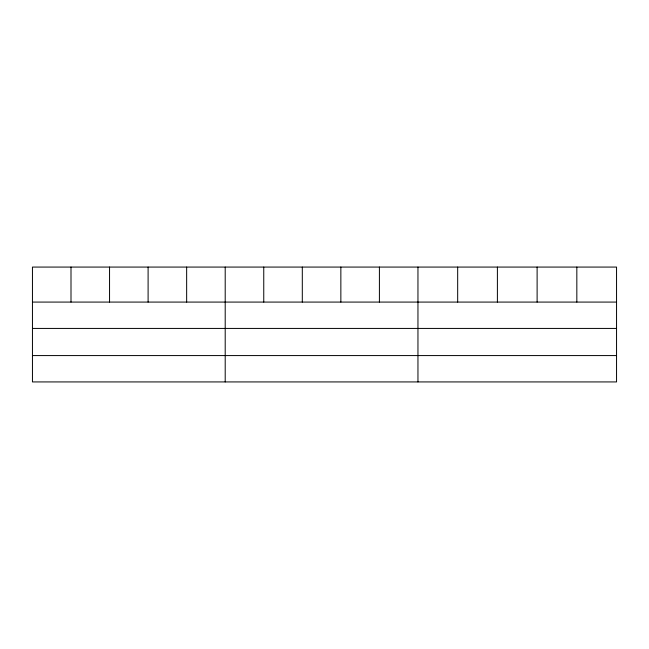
<?xml version="1.0" encoding="UTF-8"?>
<svg xmlns="http://www.w3.org/2000/svg" width="649" height="649" viewBox="0 0 649 649"><rect width="100%" height="100%" fill="white"/><g stroke="black" fill="none" stroke-linecap="round" stroke-linejoin="round"><path stroke-width="0.97" d="M616.55 328.426L616.55 267.072L32.45 267.072L32.45 381.928L616.55 381.928L616.55 328.426L32.45 328.426M32.45 302.077L616.55 302.077M32.45 355.579L616.55 355.579M576.831 267.072L576.831 302.077M537.112 267.072L537.112 302.077M497.394 267.072L497.394 302.077M457.675 267.072L457.675 302.077M417.956 267.072L417.956 381.928M379.405 267.072L379.405 302.077M340.855 267.072L340.855 302.077M302.304 267.072L302.304 302.077M263.754 267.072L263.754 302.077M225.203 267.072L225.203 381.928M186.652 267.072L186.652 302.077M148.102 267.072L148.102 302.077M109.551 267.072L109.551 302.077M71.001 267.072L71.001 302.077"/></g></svg>
